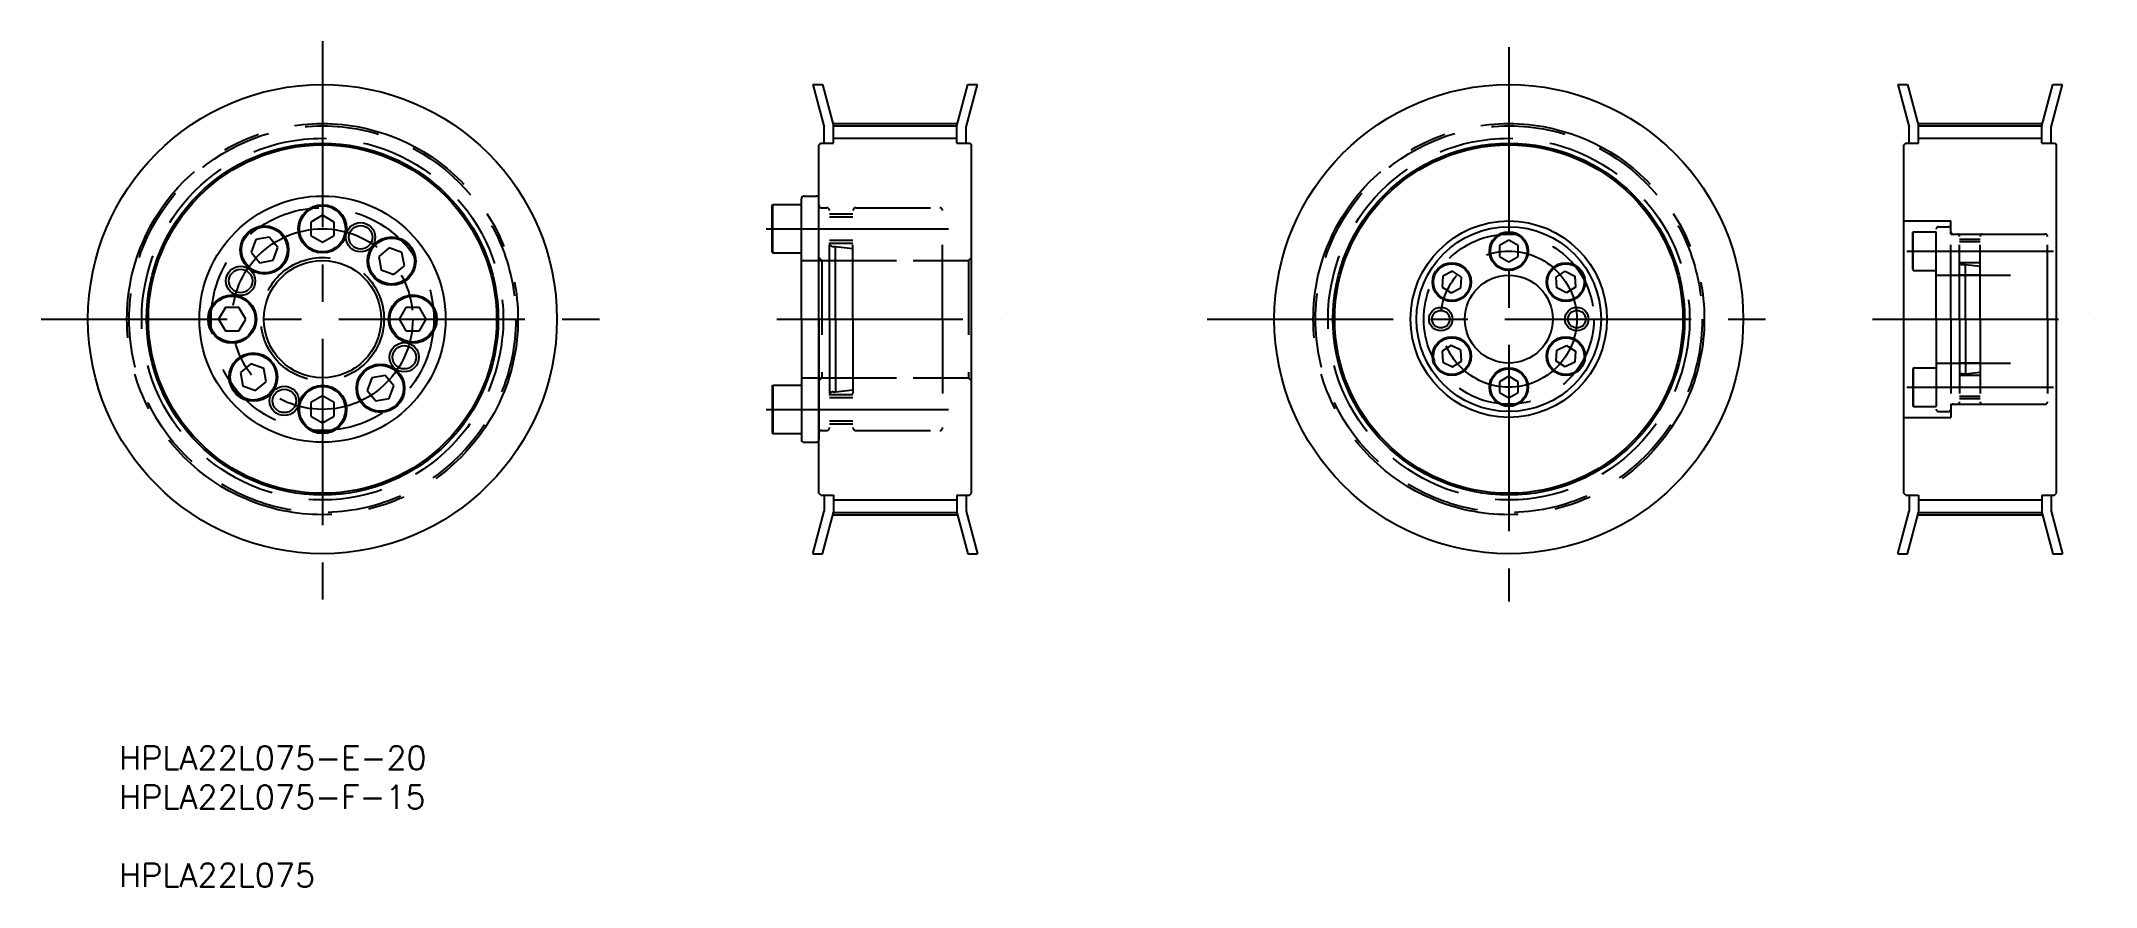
# Model space of a CAD drawing. Extents: x 2 to 352, y 5 to 150.
import ezdxf

# ---------------------------------------------------------------- set-up
doc = ezdxf.new("R2010")
doc.units = 0
doc.linetypes.add('CENTER', pattern=[50.8, 31.75, -6.35, 6.35, -6.35])
doc.linetypes.add('DASHED', pattern=[19.05, 12.7, -6.35])
doc.layers.get('0').update_dxf_attribs({"linetype": 'CONTINUOUS'})
doc.layers.add('CENTER', color=1, linetype='CENTER')
doc.styles.add('MISUMI', font='txt.shx')

# ---------------------------------------------------------------- blocks, each defined once
blk = doc.blocks.new('*U10')
at = {"color": 7, "linetype": 'CONTINUOUS', "style": 'MISUMI'}
for s, p in [('HPLA22L075-E-20', (15.05, 25.31)), ('HPLA22L075-F-15', (15.05, 18.65)), ('HPLA22L075', (15.05, 5.31))]:
    blk.add_text(s, height=4, dxfattribs=at).set_placement(p)

msp = doc.modelspace()

# ---------------------------------------------------------------- linework, layer by layer
at = {"color": 7, "linetype": 'CONTINUOUS'}
for p, q in [((133.39, 142.14), (135.05, 142.14)), ((133.39, 142.14), (135.33, 134.9)), ((135.05, 142.14), (136.93, 135.11)), ((157.93, 135.11), (159.82, 142.14)), ((159.53, 134.9), (161.47, 142.14)), ((159.82, 142.14), (161.47, 142.14)), ((318.48, 142.14), (320.14, 142.14)), ((318.48, 142.14), (320.42, 134.9)), ((320.14, 142.14), (322.02, 135.11)), ((343.02, 135.11), (344.91, 142.14)), ((344.62, 134.9), (346.57, 142.14)), ((344.91, 142.14), (346.57, 142.14)), ((135.33, 132.14), (135.33, 134.9)), ((136.93, 135.11), (157.93, 135.11)), ((136.93, 132.14), (136.93, 135.11)), ((157.93, 132.14), (157.93, 135.11)), ((159.53, 132.14), (159.53, 134.9)), ((320.42, 132.14), (320.42, 134.9)), ((322.02, 135.11), (343.02, 135.11)), ((322.02, 132.14), (322.02, 135.11)), ((343.02, 132.14), (343.02, 135.11)), ((344.62, 132.14), (344.62, 134.9)), ((134.73, 132.14), (134.43, 131.84)), ((134.43, 72.44), (134.43, 131.84)), ((134.73, 132.14), (136.93, 132.14)), ((157.93, 132.14), (160.13, 132.14)), ((160.13, 132.14), (160.43, 131.84)), ((160.43, 72.44), (160.43, 131.84)), ((319.82, 132.14), (319.52, 131.84)), ((319.52, 72.44), (319.52, 131.84)), ((319.82, 132.14), (322.02, 132.14)), ((343.02, 132.14), (345.22, 132.14)), ((345.22, 132.14), (345.52, 131.84)), ((345.52, 72.44), (345.52, 131.84)), ((131.93, 123.14), (133.93, 123.14)), ((49.73, 119.85), (47.73, 118.7)), ((51.73, 118.7), (49.73, 119.85)), ((50.73, 119.28), (50.73, 119.28)), ((126.43, 121.47), (126.55, 121.67)), ((126.43, 113.62), (126.43, 121.47)), ((126.55, 121.67), (131.43, 121.67)), ((126.55, 113.42), (126.55, 121.67)), ((131.43, 102.14), (131.43, 122.64)), ((131.43, 113.42), (131.43, 121.67)), ((131.43, 115.04), (131.43, 120.04)), ((134.43, 102.14), (134.43, 122.64)), ((38.34, 115.71), (37.55, 113.54)), ((40.62, 116.11), (38.34, 115.71)), ((42.1, 114.34), (40.62, 116.11)), ((47.73, 118.7), (47.73, 116.39)), ((47.73, 116.39), (49.73, 115.24)), ((49.73, 115.24), (51.73, 116.39)), ((51.23, 118.99), (51.23, 118.99)), ((51.73, 116.39), (51.73, 118.7)), ((37.55, 113.54), (39.04, 111.77)), ((39.04, 111.77), (41.31, 112.17)), ((41.31, 112.17), (42.1, 114.34)), ((61.12, 114.32), (59.36, 112.83)), ((59.36, 112.83), (59.76, 110.56)), ((63.29, 113.53), (61.12, 114.32)), ((63.7, 111.25), (63.29, 113.53)), ((126.43, 113.62), (126.55, 113.42)), ((126.55, 113.42), (131.43, 113.42)), ((252.11, 115.59), (250.51, 114.67)), ((250.51, 114.67), (250.51, 112.82)), ((250.51, 112.82), (252.11, 111.9)), ((253.71, 114.67), (252.11, 115.59)), ((252.11, 111.9), (253.71, 112.82)), ((252.91, 115.13), (252.91, 115.13)), ((253.31, 114.9), (253.31, 114.9)), ((253.71, 112.82), (253.71, 114.67)), ((59.76, 110.56), (61.93, 109.77)), ((61.93, 109.77), (63.7, 111.25)), ((240.84, 109.47), (240.74, 107.62)), ((242.48, 110.31), (240.84, 109.47)), ((244.03, 109.3), (242.48, 110.31)), ((243.93, 107.46), (244.03, 109.3)), ((260.2, 109.3), (261.75, 110.31)), ((260.29, 107.46), (260.2, 109.3)), ((261.75, 110.31), (263.39, 109.47)), ((263.39, 109.47), (263.49, 107.62)), ((240.74, 107.62), (242.29, 106.62)), ((242.29, 106.62), (243.93, 107.46)), ((261.94, 106.62), (260.29, 107.46)), ((263.49, 107.62), (261.94, 106.62)), ((33.17, 104.14), (32.02, 102.14)), ((32.02, 102.14), (33.17, 100.14)), ((35.48, 104.14), (33.17, 104.14)), ((36.64, 102.14), (35.48, 104.14)), ((35.48, 100.14), (36.64, 102.14)), ((63.97, 104.14), (62.82, 102.14)), ((62.82, 102.14), (63.97, 100.14)), ((66.28, 104.14), (63.97, 104.14)), ((67.44, 102.14), (66.28, 104.14)), ((66.28, 100.14), (67.44, 102.14)), ((131.43, 102.14), (131.43, 81.64)), ((134.43, 102.14), (134.43, 81.64)), ((33.17, 100.14), (35.48, 100.14)), ((63.97, 100.14), (66.28, 100.14)), ((242.29, 97.67), (240.74, 96.67)), ((240.74, 96.67), (240.84, 94.82)), ((240.84, 94.82), (242.48, 93.98)), ((243.93, 96.83), (242.29, 97.67)), ((242.48, 93.98), (244.03, 94.99)), ((244.03, 94.99), (243.93, 96.83)), ((260.2, 94.99), (260.29, 96.83)), ((261.75, 93.98), (260.2, 94.99)), ((260.29, 96.83), (261.94, 97.67)), ((263.39, 94.82), (261.75, 93.98)), ((261.94, 97.67), (263.49, 96.67)), ((263.49, 96.67), (263.39, 94.82)), ((37.53, 94.52), (35.76, 93.04)), ((35.76, 93.04), (36.16, 90.76)), ((39.7, 93.73), (37.53, 94.52)), ((38.33, 89.97), (40.1, 91.46)), ((40.1, 91.46), (39.7, 93.73)), ((58.14, 92.12), (57.35, 89.95)), ((60.42, 92.52), (58.14, 92.12)), ((61.9, 90.75), (60.42, 92.52)), ((252.11, 92.39), (250.51, 91.47)), ((250.51, 91.47), (250.51, 89.62)), ((253.71, 91.47), (252.11, 92.39)), ((253.71, 89.62), (253.71, 91.47)), ((36.16, 90.76), (38.33, 89.97)), ((49.73, 89.05), (47.73, 87.9)), ((47.73, 87.9), (47.73, 85.59)), ((51.73, 87.9), (49.73, 89.05)), ((51.73, 85.59), (51.73, 87.9)), ((57.35, 89.95), (58.84, 88.18)), ((58.84, 88.18), (61.11, 88.58)), ((61.11, 88.58), (61.9, 90.75)), ((126.43, 90.67), (126.55, 90.87)), ((126.43, 90.67), (126.43, 82.82)), ((126.55, 90.87), (131.43, 90.87)), ((126.55, 90.87), (126.55, 82.62)), ((131.43, 90.87), (131.43, 82.62)), ((131.43, 89.24), (131.43, 84.24)), ((250.51, 89.62), (252.11, 88.7)), ((252.11, 88.7), (253.71, 89.62)), ((47.73, 85.59), (49.73, 84.44)), ((49.73, 84.44), (51.73, 85.59)), ((126.43, 82.82), (126.55, 82.62)), ((126.55, 82.62), (131.43, 82.62)), ((131.93, 81.14), (133.93, 81.14)), ((134.73, 72.14), (134.43, 72.44)), ((134.73, 72.14), (136.93, 72.14)), ((135.33, 72.14), (135.33, 69.39)), ((136.93, 72.14), (136.93, 69.17)), ((157.93, 72.14), (157.93, 69.17)), ((157.93, 72.14), (160.13, 72.14)), ((159.53, 72.14), (159.53, 69.39)), ((160.13, 72.14), (160.43, 72.44)), ((319.82, 72.14), (319.52, 72.44)), ((319.82, 72.14), (322.02, 72.14)), ((320.42, 72.14), (320.42, 69.38)), ((322.02, 72.14), (322.02, 69.17)), ((343.02, 72.14), (343.02, 69.17)), ((343.02, 72.14), (345.22, 72.14)), ((344.62, 72.14), (344.62, 69.38)), ((345.22, 72.14), (345.52, 72.44)), ((133.39, 62.14), (135.33, 69.39)), ((135.05, 62.14), (136.93, 69.17)), ((136.93, 69.17), (157.93, 69.17)), ((157.93, 69.17), (159.82, 62.14)), ((159.53, 69.39), (161.47, 62.14)), ((318.48, 62.14), (320.42, 69.38)), ((320.14, 62.14), (322.02, 69.17)), ((322.02, 69.17), (343.02, 69.17)), ((343.02, 69.17), (344.91, 62.14)), ((344.62, 69.38), (346.57, 62.14)), ((133.39, 62.14), (135.05, 62.14)), ((159.82, 62.14), (161.47, 62.14)), ((318.48, 62.14), (320.14, 62.14)), ((344.91, 62.14), (346.57, 62.14))]:
    msp.add_line(p, q, dxfattribs=at)
at = {"color": 3, "linetype": 'CONTINUOUS'}
for p, q in [((136.93, 132.98), (157.93, 132.98)), ((322.02, 132.98), (343.02, 132.98)), ((136.93, 71.3), (157.93, 71.3)), ((322.02, 71.3), (343.02, 71.3))]:
    msp.add_line(p, q, dxfattribs=at)
at = {"color": 3, "linetype": 'DASHED'}
for p, q in [((134.84, 121.14), (135.73, 121.14)), ((136.23, 102.14), (136.23, 120.64)), ((140.23, 120.04), (136.23, 120.04)), ((140.23, 119.54), (136.23, 119.54)), ((140.23, 102.14), (140.23, 120.64)), ((140.73, 121.14), (155.03, 121.14)), ((155.53, 102.14), (155.53, 120.64)), ((319.52, 118.89), (327.52, 118.89)), ((321.02, 116.88), (321.12, 117.04)), ((321.02, 110.61), (321.02, 116.88)), ((321.12, 110.44), (321.12, 117.04)), ((321.12, 117.04), (325.02, 117.04)), ((325.02, 102.14), (325.02, 117.49)), ((325.02, 110.44), (325.02, 117.04)), ((325.02, 111.74), (325.02, 115.74)), ((325.42, 117.89), (327.12, 117.89)), ((327.52, 116.64), (327.52, 118.89)), ((327.52, 102.14), (327.52, 117.49)), ((327.52, 116.64), (345.52, 116.64)), ((327.93, 116.64), (328.62, 116.64)), ((329.02, 102.14), (329.02, 116.24)), ((332.52, 115.74), (329.02, 115.74)), ((332.52, 102.14), (332.52, 116.24)), ((332.92, 116.64), (343.62, 116.64)), ((344.02, 102.14), (344.02, 116.24)), ((134.43, 112.64), (134.93, 112.14)), ((140.23, 115.54), (136.23, 115.54)), ((140.23, 115.04), (136.23, 115.04)), ((136.83, 114.54), (137.23, 114.54)), ((137.23, 102.14), (137.23, 114.54)), ((137.23, 114.54), (140.23, 114.21)), ((160.43, 112.64), (159.93, 112.14)), ((332.52, 115.34), (329.02, 115.34)), ((131.43, 112.14), (155.53, 112.14)), ((134.93, 112.14), (159.93, 112.14)), ((134.93, 112.14), (134.93, 92.14)), ((159.93, 112.14), (159.93, 92.14)), ((321.12, 110.44), (325.02, 110.44)), ((325.02, 109.64), (344.02, 109.64)), ((332.52, 109.64), (329.02, 109.64)), ((332.52, 111.74), (329.04, 111.74)), ((329.43, 111.44), (330.02, 111.44)), ((330.02, 111.44), (332.52, 111.19)), ((330.02, 102.14), (330.02, 111.44)), ((136.23, 102.14), (136.23, 83.64)), ((137.23, 102.14), (137.23, 89.74)), ((140.23, 102.14), (140.23, 83.64)), ((155.53, 102.14), (155.53, 83.64)), ((325.02, 102.14), (325.02, 86.79)), ((327.52, 102.14), (327.52, 86.79)), ((329.02, 102.14), (329.02, 88.04)), ((330.02, 102.14), (330.02, 92.84)), ((332.52, 102.14), (332.52, 88.04)), ((344.02, 102.14), (344.02, 88.04)), ((332.52, 94.64), (329.02, 94.64)), ((131.43, 92.14), (155.53, 92.14)), ((134.43, 91.64), (134.93, 92.14)), ((134.93, 92.14), (159.93, 92.14)), ((160.43, 91.64), (159.93, 92.14)), ((321.02, 93.68), (321.02, 87.41)), ((321.12, 93.84), (325.02, 93.84)), ((321.12, 93.84), (321.12, 87.24)), ((325.02, 94.64), (344.02, 94.64)), ((325.02, 93.84), (325.02, 87.24)), ((325.02, 92.54), (325.02, 88.54)), ((332.52, 92.54), (329.04, 92.54)), ((329.43, 92.84), (330.02, 92.84)), ((330.02, 92.84), (332.52, 93.09)), ((140.23, 89.24), (136.23, 89.24)), ((140.23, 88.74), (136.23, 88.74)), ((136.83, 89.74), (137.23, 89.74)), ((137.23, 89.74), (140.23, 90.08)), ((327.52, 87.64), (327.52, 85.39)), ((327.52, 87.64), (345.52, 87.64)), ((327.93, 87.64), (328.62, 87.64)), ((332.52, 88.94), (329.02, 88.94)), ((332.52, 88.54), (329.02, 88.54)), ((332.92, 87.64), (343.62, 87.64)), ((140.23, 84.74), (136.23, 84.74)), ((140.23, 84.24), (136.23, 84.24)), ((319.52, 85.39), (327.52, 85.39)), ((321.02, 87.41), (321.12, 87.24)), ((321.12, 87.24), (325.02, 87.24)), ((325.42, 86.39), (327.12, 86.39)), ((134.84, 83.14), (135.73, 83.14)), ((140.73, 83.14), (155.03, 83.14))]:
    msp.add_line(p, q, dxfattribs=at)
at = {"color": 7, "linetype": 'CONTINUOUS'}
for centre, radius in [((49.73, 102.14), 40), ((252.11, 102.14), 40), ((49.73, 102.14), 30), ((49.73, 102.14), 29.7), ((252.11, 102.14), 30), ((252.11, 102.14), 29.7), ((49.73, 102.14), 21), ((49.73, 117.54), 4.12), ((49.73, 117.54), 3.92), ((39.83, 113.94), 4.12), ((39.83, 113.94), 3.92), ((56.24, 116.1), 2), ((61.53, 112.04), 4.12), ((61.53, 112.04), 3.92), ((252.11, 102.14), 16.75), ((252.11, 102.14), 15.75), ((252.11, 113.74), 3.3), ((252.11, 113.74), 3.14), ((35.77, 108.65), 2), ((49.73, 102.14), 10), ((242.39, 108.46), 3.3), ((242.39, 108.46), 3.14), ((252.11, 102.14), 7.5), ((261.84, 108.46), 3.3), ((261.84, 108.46), 3.14), ((34.33, 102.14), 4.12), ((34.33, 102.14), 3.92), ((65.13, 102.14), 4.12), ((65.13, 102.14), 3.92), ((240.51, 102.14), 2), ((240.51, 102.14), 1.5), ((263.71, 102.14), 2), ((263.71, 102.14), 1.5), ((242.39, 95.83), 3.3), ((242.39, 95.83), 3.14), ((261.84, 95.83), 3.3), ((261.84, 95.83), 3.14), ((37.93, 92.25), 4.12), ((37.93, 92.25), 3.92), ((63.69, 95.64), 2), ((59.63, 90.35), 4.12), ((59.63, 90.35), 3.92), ((252.11, 90.54), 3.3), ((252.11, 90.54), 3.14), ((43.22, 88.19), 2), ((49.73, 86.74), 4.12), ((49.73, 86.74), 3.92)]:
    msp.add_circle(centre, radius, dxfattribs=at)
at = {"color": 3, "linetype": 'DASHED'}
for centre, radius in [((49.73, 102.14), 32.97), ((252.11, 102.14), 32.97), ((49.73, 102.14), 30.84), ((252.11, 102.14), 30.84), ((49.73, 102.14), 19), ((252.11, 102.14), 14.5), ((49.73, 102.14), 10.5)]:
    msp.add_circle(centre, radius, dxfattribs=at)
at = {"color": 3}
for centre in [(56.24, 116.1), (35.77, 108.65), (63.69, 95.64), (43.22, 88.19)]:
    msp.add_circle(centre, 2.5, dxfattribs=at)
at = {"color": 7, "linetype": 'CONTINUOUS'}
for centre, start, end in [((131.93, 122.64), 90, 180), ((133.93, 122.64), 0, 90), ((131.93, 81.64), 180, 270), ((133.93, 81.64), 270, 0)]:
    msp.add_arc(centre, 0.5, start, end, dxfattribs=at)
at = {"color": 3, "linetype": 'DASHED'}
for centre, radius, start, end in [((134.84, 121.55), 0.41, 180, 270), ((135.73, 120.64), 0.5, 0, 90), ((140.73, 120.64), 0.5, 90, 180), ((155.03, 120.64), 0.5, 0, 90), ((325.42, 117.49), 0.4, 90, 180), ((327.12, 117.49), 0.4, 0, 90), ((327.93, 117.05), 0.41, 180, 270), ((328.62, 116.24), 0.4, 0, 90), ((332.92, 116.24), 0.4, 90, 180), ((343.62, 116.24), 0.4, 0, 90), ((136.83, 115.14), 0.6, 180.0007, 270), ((329.43, 111.85), 0.41, 180, 270), ((329.43, 92.43), 0.41, 90, 180), ((136.83, 89.14), 0.6, 90, 179.9993), ((327.93, 87.23), 0.41, 90, 180), ((328.62, 88.04), 0.4, 270, 0), ((332.92, 88.04), 0.4, 180, 270), ((343.62, 88.04), 0.4, 270, 0), ((325.42, 86.79), 0.4, 180, 270), ((327.12, 86.79), 0.4, 270, 0), ((134.84, 82.73), 0.41, 90, 180), ((135.73, 83.64), 0.5, 270, 0), ((140.73, 83.64), 0.5, 180, 270), ((155.03, 83.64), 0.5, 270, 0)]:
    msp.add_arc(centre, radius, start, end, dxfattribs=at)
at = {"layer": 'CENTER', "color": 1, "linetype": 'CENTER'}
for p, q in [((49.73, 149.56), (49.73, 53.58)), ((252.11, 148.53), (252.11, 54)), ((136.83, 135.49), (158.03, 135.49)), ((321.92, 135.49), (343.13, 135.49)), ((125.43, 117.54), (156.53, 117.54)), ((320.02, 113.74), (345.02, 113.74)), ((1.73, 102.14), (98.93, 102.14)), ((127.24, 102.14), (165.36, 102.14)), ((200.65, 102.14), (301.15, 102.14)), ((314.15, 102.14), (352.27, 102.14)), ((320.02, 90.54), (345.02, 90.54)), ((125.43, 86.74), (156.53, 86.74)), ((136.83, 68.79), (158.03, 68.79)), ((321.92, 68.79), (343.13, 68.79))]:
    msp.add_line(p, q, dxfattribs=at)
for centre, radius in [((49.73, 102.14), 33.35), ((252.11, 102.14), 33.35), ((49.73, 102.14), 15.4), ((252.11, 102.14), 11.6)]:
    msp.add_circle(centre, radius, dxfattribs=at)

# ---------------------------------------------------------------- block references
at = {"color": 7, "linetype": 'CONTINUOUS'}
msp.add_blockref('*U10', (0, 0), dxfattribs=at)

doc.saveas('drawing.dxf')
